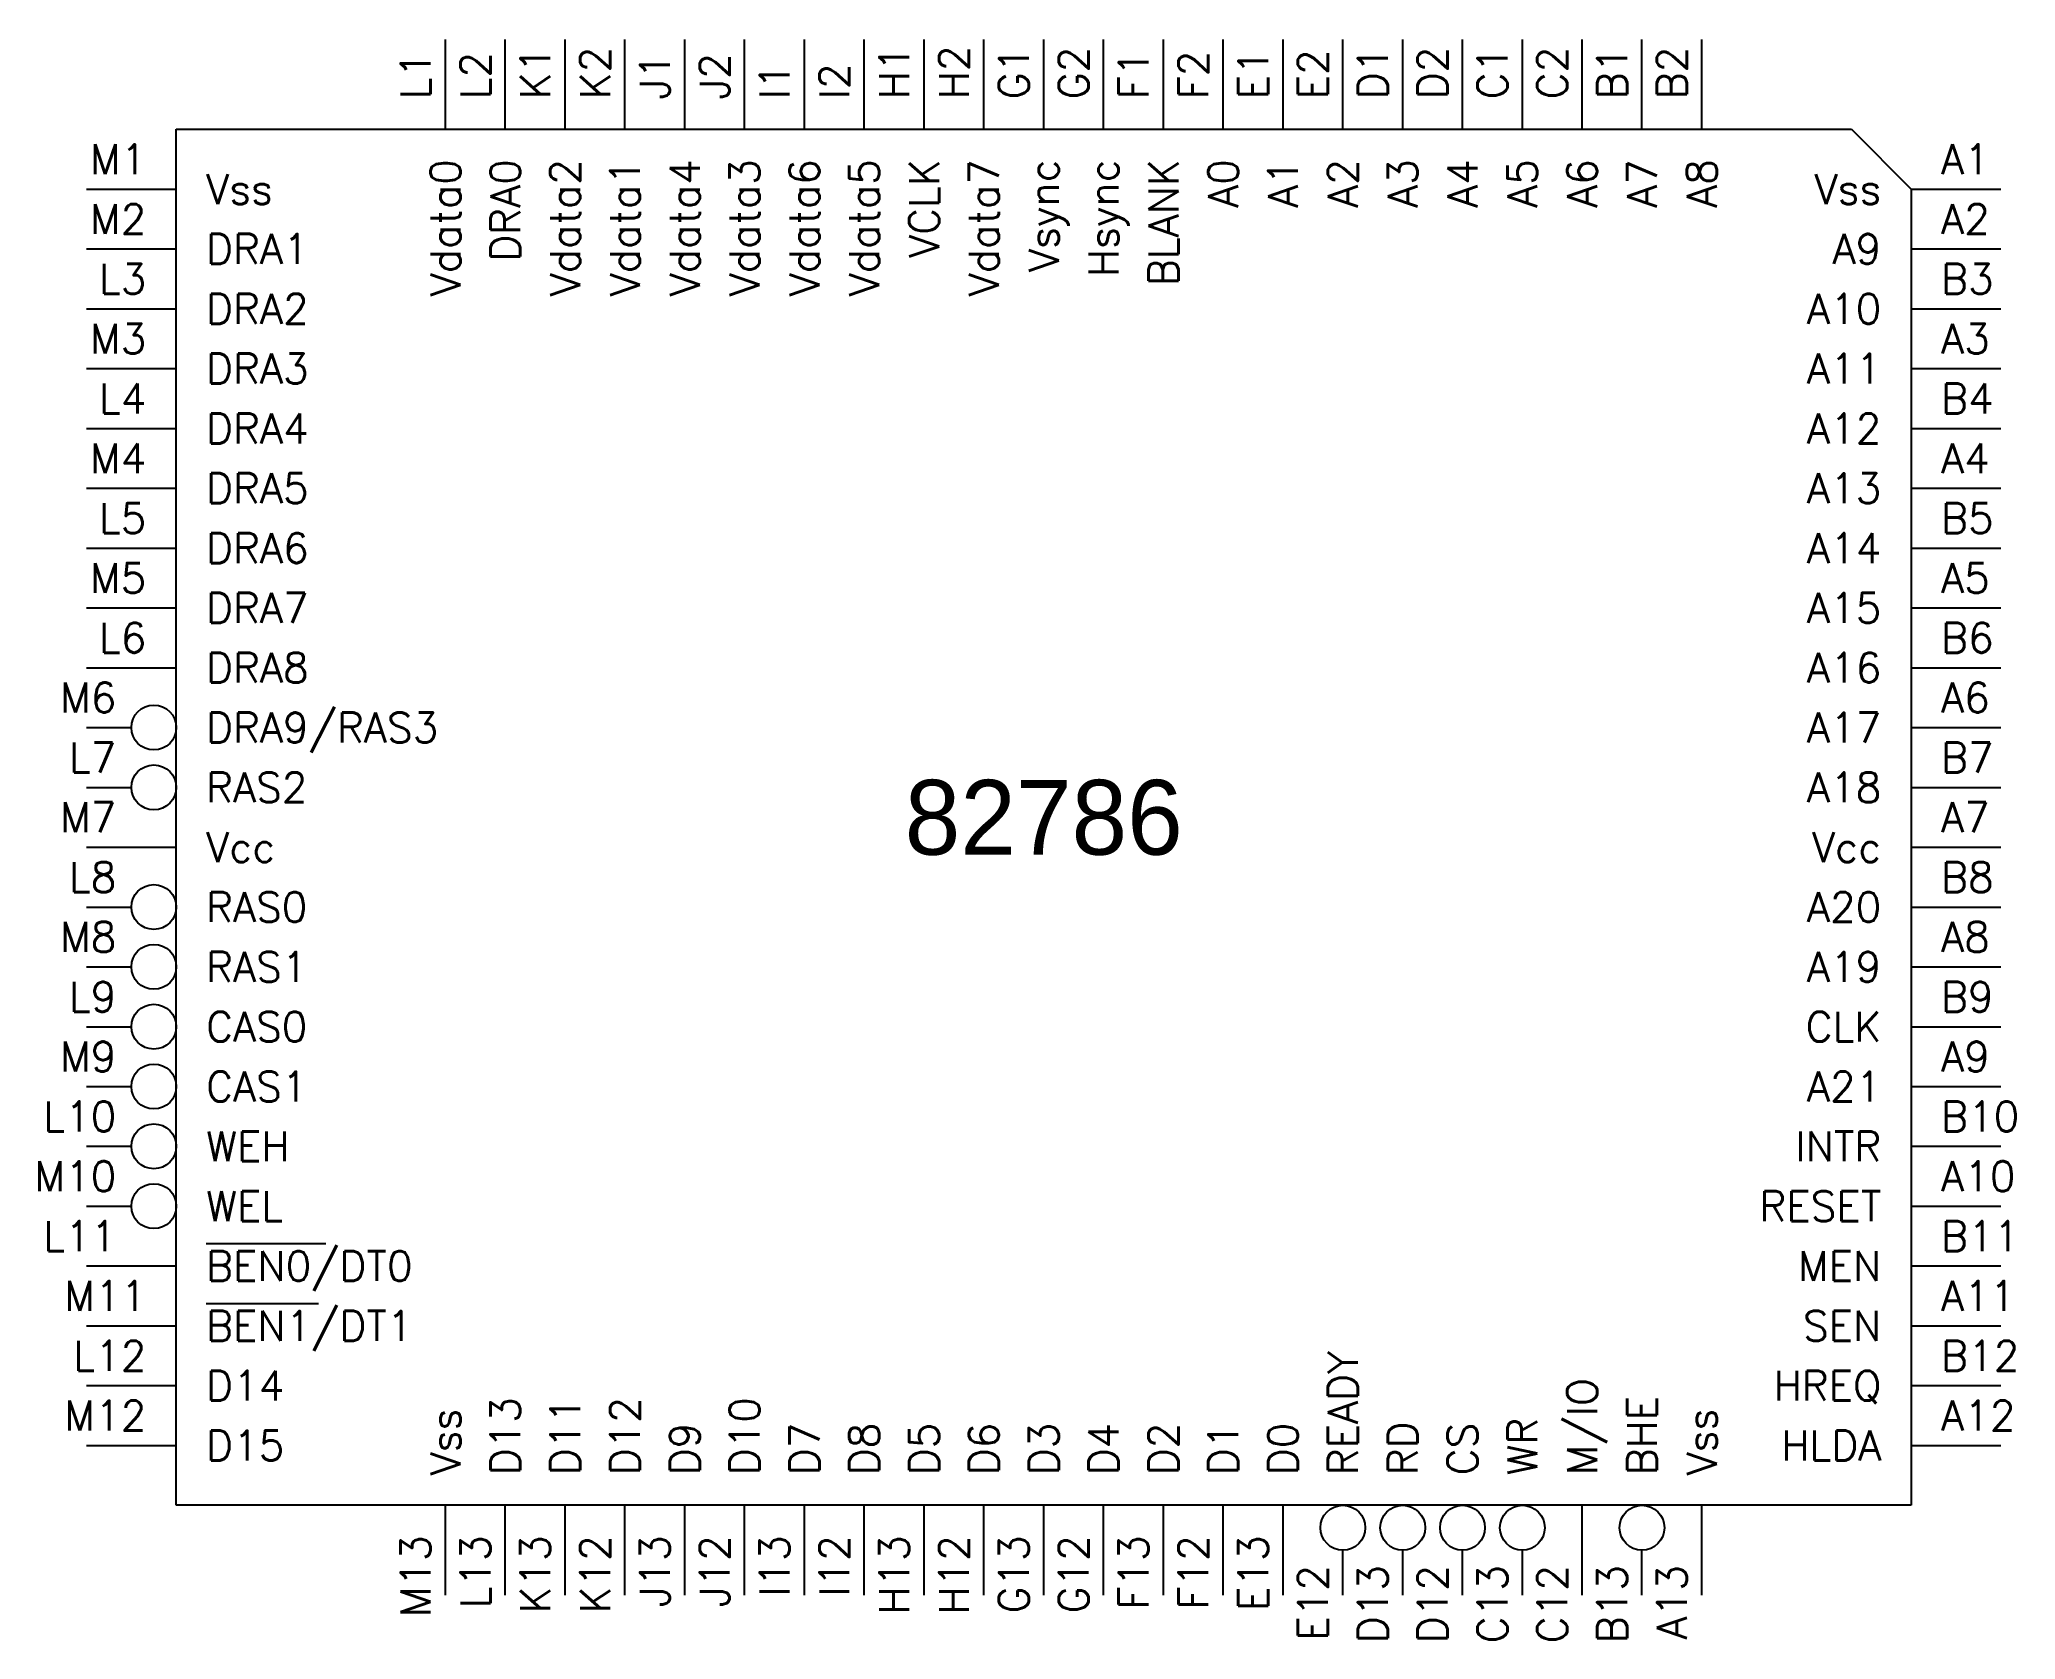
# Model space of a CAD drawing. Extents: x 1.14 to 7.75, y 0.55 to 5.9.
import ezdxf
from ezdxf.enums import TextEntityAlignment as Align

# ---------------------------------------------------------------- set-up
doc = ezdxf.new("R2010")
doc.units = 0
doc.header["$MEASUREMENT"] = 0
doc.layers.get('0').update_dxf_attribs({"linetype": 'CONTINUOUS'})
doc.styles.add('ROMANS', font='romans')

msp = doc.modelspace()

# ---------------------------------------------------------------- linework, layer by layer
for p, q in [((2.5, 5.6), (2.5, 5.9)), ((2.7, 5.6), (2.7, 5.9)), ((2.9, 5.6), (2.9, 5.9)), ((3.1, 5.6), (3.1, 5.9)), ((3.3, 5.6), (3.3, 5.9)), ((3.5, 5.6), (3.5, 5.9)), ((3.7, 5.6), (3.7, 5.9)), ((3.9, 5.6), (3.9, 5.9)), ((4.1, 5.6), (4.1, 5.9)), ((4.3, 5.6), (4.3, 5.9)), ((4.5, 5.6), (4.5, 5.9)), ((4.7, 5.6), (4.7, 5.9)), ((4.9, 5.6), (4.9, 5.9)), ((5.1, 5.6), (5.1, 5.9)), ((5.3, 5.6), (5.3, 5.9)), ((5.5, 5.6), (5.5, 5.9)), ((5.7, 5.6), (5.7, 5.9)), ((5.9, 5.6), (5.9, 5.9)), ((6.1, 5.6), (6.1, 5.9)), ((6.3, 5.6), (6.3, 5.9)), ((6.5, 5.6), (6.5, 5.9)), ((6.7, 5.6), (6.7, 5.9)), ((1.6, 5.6), (7.2, 5.6)), ((1.6, 1), (1.6, 5.6)), ((7.2, 5.6), (7.4, 5.4)), ((1.3, 5.4), (1.6, 5.4)), ((7.4, 5.4), (7.7, 5.4)), ((7.4, 5.4), (7.4, 1)), ((1.3, 5.2), (1.6, 5.2)), ((7.4, 5.2), (7.7, 5.2)), ((1.3, 5), (1.6, 5)), ((7.4, 5), (7.7, 5)), ((1.3, 4.8), (1.6, 4.8)), ((7.4, 4.8), (7.7, 4.8)), ((1.3, 4.6), (1.6, 4.6)), ((7.4, 4.6), (7.7, 4.6)), ((1.3, 4.4), (1.6, 4.4)), ((7.4, 4.4), (7.7, 4.4)), ((1.3, 4.2), (1.6, 4.2)), ((7.4, 4.2), (7.7, 4.2)), ((1.3, 4), (1.6, 4)), ((7.4, 4), (7.7, 4)), ((1.3, 3.8), (1.6, 3.8)), ((7.4, 3.8), (7.7, 3.8)), ((1.3, 3.6), (1.45, 3.6)), ((7.4, 3.6), (7.7, 3.6)), ((1.3, 3.4), (1.45, 3.4)), ((7.4, 3.4), (7.7, 3.4)), ((1.3, 3.2), (1.6, 3.2)), ((7.4, 3.2), (7.7, 3.2)), ((1.3, 3), (1.45, 3)), ((7.4, 3), (7.7, 3)), ((1.3, 2.8), (1.45, 2.8)), ((7.4, 2.8), (7.7, 2.8)), ((1.3, 2.6), (1.45, 2.6)), ((7.4, 2.6), (7.7, 2.6)), ((1.3, 2.4), (1.45, 2.4)), ((7.4, 2.4), (7.7, 2.4)), ((1.3, 2.2), (1.45, 2.2)), ((7.4, 2.2), (7.7, 2.2)), ((1.3, 2), (1.45, 2)), ((7.4, 2), (7.7, 2)), ((1.7, 1.875), (2.1, 1.875)), ((1.3, 1.8), (1.6, 1.8)), ((7.4, 1.8), (7.7, 1.8)), ((1.7, 1.675), (2.075, 1.675)), ((1.3, 1.6), (1.6, 1.6)), ((7.4, 1.6), (7.7, 1.6)), ((1.3, 1.4), (1.6, 1.4)), ((7.4, 1.4), (7.7, 1.4)), ((1.3, 1.2), (1.6, 1.2)), ((7.4, 1.2), (7.7, 1.2)), ((7.4, 1), (1.6, 1)), ((2.5, 0.7), (2.5, 1)), ((2.7, 0.7), (2.7, 1)), ((2.9, 0.7), (2.9, 1)), ((3.1, 0.7), (3.1, 1)), ((3.3, 0.7), (3.3, 1)), ((3.5, 0.7), (3.5, 1)), ((3.7, 0.7), (3.7, 1)), ((3.9, 0.7), (3.9, 1)), ((4.1, 0.7), (4.1, 1)), ((4.3, 0.7), (4.3, 1)), ((4.5, 0.7), (4.5, 1)), ((4.7, 0.7), (4.7, 1)), ((4.9, 0.7), (4.9, 1)), ((5.1, 0.7), (5.1, 1)), ((5.3, 0.7), (5.3, 1)), ((6.3, 0.7), (6.3, 1)), ((6.7, 0.7), (6.7, 1)), ((5.5, 0.7), (5.5, 0.85)), ((5.7, 0.7), (5.7, 0.85)), ((5.9, 0.7), (5.9, 0.85)), ((6.1, 0.7), (6.1, 0.85)), ((6.5, 0.7), (6.5, 0.85))]:
    msp.add_line(p, q)
for centre in [(1.525, 3.6), (1.525, 3.4), (1.525, 3), (1.525, 2.8), (1.525, 2.6), (1.525, 2.4), (1.525, 2.2), (1.525, 2), (5.5, 0.925), (5.7, 0.925), (5.9, 0.925), (6.1, 0.925), (6.5, 0.925)]:
    msp.add_circle(centre, 0.075)

# ---------------------------------------------------------------- texts
at = {"style": 'ROMANS'}
for s, p in [('L1', (2.45, 5.7)), ('L2', (2.65, 5.7)), ('K1', (2.85, 5.7)), ('K2', (3.05, 5.7)), ('J1', (3.25, 5.7)), ('J2', (3.45, 5.7)), ('H1', (4.05, 5.7)), ('H2', (4.25, 5.7)), ('G1', (4.45, 5.7)), ('G2', (4.65, 5.7)), ('F1', (4.85, 5.7)), ('F2', (5.05, 5.7)), ('E1', (5.25, 5.7)), ('E2', (5.45, 5.7)), ('D1', (5.65, 5.7)), ('D2', (5.85, 5.7)), ('C1', (6.05, 5.7)), ('C2', (6.25, 5.7)), ('B1', (6.45, 5.7)), ('B2', (6.65, 5.7)), ('I1', (3.65, 5.7)), ('I2', (3.85, 5.7)), ('READY', (5.55, 1.1)), ('M/IO', (6.35, 1.1)), ('D13', (2.75, 1.1)), ('D11', (2.95, 1.1)), ('D12', (3.15, 1.1)), ('D10', (3.55, 1.1)), ('BHE', (6.55, 1.1)), ('Vss', (2.55, 1.1)), ('D9', (3.35, 1.1)), ('D7', (3.75, 1.1)), ('D8', (3.95, 1.1)), ('D5', (4.15, 1.1)), ('D6', (4.35, 1.1)), ('D3', (4.55, 1.1)), ('D4', (4.75, 1.1)), ('D2', (4.95, 1.1)), ('D0', (5.35, 1.1)), ('RD', (5.75, 1.1)), ('CS', (5.95, 1.1)), ('WR', (6.15, 1.1)), ('Vss', (6.75, 1.1)), ('D1', (5.15, 1.1))]:
    msp.add_text(s, height=0.1, rotation=90, dxfattribs=at).set_placement(p)
for s, p in [('M1', (1.5, 5.45)), ('Vss', (7.3, 5.35)), ('M2', (1.5, 5.25)), ('A9', (7.3, 5.15)), ('L3', (1.5, 5.05)), ('A10', (7.3, 4.95)), ('M3', (1.5, 4.85)), ('A11', (7.3, 4.75)), ('L4', (1.5, 4.65)), ('A12', (7.3, 4.55)), ('M4', (1.5, 4.45)), ('A13', (7.3, 4.35)), ('L5', (1.5, 4.25)), ('A14', (7.3, 4.15)), ('M5', (1.5, 4.05)), ('A15', (7.3, 3.95)), ('L6', (1.5, 3.85)), ('A16', (7.3, 3.75)), ('M6', (1.4, 3.65)), ('A17', (7.3, 3.55)), ('L7', (1.4, 3.45)), ('A18', (7.3, 3.35)), ('M7', (1.4, 3.25)), ('Vcc', (7.3, 3.15)), ('L8', (1.4, 3.05)), ('A20', (7.3, 2.95)), ('M8', (1.4, 2.85)), ('A19', (7.3, 2.75)), ('L9', (1.4, 2.65)), ('CLK', (7.3, 2.55)), ('M9', (1.4, 2.45)), ('A21', (7.3, 2.35)), ('L10', (1.4, 2.25)), ('INTR', (7.3, 2.15)), ('M10', (1.4, 2.05)), ('RESET', (7.3, 1.95)), ('L11', (1.4, 1.85)), ('MEN', (7.3, 1.75)), ('M11', (1.5, 1.65)), ('SEN', (7.3, 1.55)), ('L12', (1.5, 1.45)), ('HREQ', (7.3, 1.35)), ('M12', (1.5, 1.25)), ('HLDA', (7.3, 1.15))]:
    msp.add_text(s, height=0.1, dxfattribs=at).set_placement(p, align=Align.RIGHT)
for s, p in [('A1', (7.5, 5.45)), ('Vss', (1.7, 5.35)), ('A2', (7.5, 5.25)), ('DRA1', (1.7, 5.15)), ('B3', (7.5, 5.05)), ('DRA2', (1.7, 4.95)), ('A3', (7.5, 4.85)), ('DRA3', (1.7, 4.75)), ('B4', (7.5, 4.65)), ('DRA4', (1.7, 4.55)), ('A4', (7.5, 4.45)), ('DRA5', (1.7, 4.35)), ('B5', (7.5, 4.25)), ('DRA6', (1.7, 4.15)), ('A5', (7.5, 4.05)), ('DRA7', (1.7, 3.95)), ('B6', (7.5, 3.85)), ('DRA8', (1.7, 3.75)), ('A6', (7.5, 3.65)), ('DRA9/RAS3', (1.7, 3.55)), ('B7', (7.5, 3.45)), ('RAS2', (1.7, 3.35)), ('A7', (7.5, 3.25)), ('Vcc', (1.7, 3.15)), ('B8', (7.5, 3.05)), ('RAS0', (1.7, 2.95)), ('A8', (7.5, 2.85)), ('RAS1', (1.7, 2.75)), ('B9', (7.5, 2.65)), ('CAS0', (1.7, 2.55)), ('A9', (7.5, 2.45)), ('CAS1', (1.7, 2.35)), ('B10', (7.5, 2.25)), ('WEH', (1.7, 2.15)), ('A10', (7.5, 2.05)), ('WEL', (1.7, 1.95)), ('B11', (7.5, 1.85)), ('BEN0/DT0', (1.7, 1.75)), ('A11', (7.5, 1.65)), ('BEN1/DT1', (1.7, 1.55)), ('B12', (7.5, 1.45)), ('D14', (1.7, 1.35)), ('A12', (7.5, 1.25)), ('D15', (1.7, 1.15))]:
    msp.add_text(s, height=0.1, dxfattribs=at).set_placement(p)
for s, p in [('Vdata0', (2.55, 5.5)), ('DRA0', (2.75, 5.5)), ('Vdata2', (2.95, 5.5)), ('Vdata4', (3.35, 5.5)), ('Vdata3', (3.55, 5.5)), ('Vdata6', (3.75, 5.5)), ('Vdata5', (3.95, 5.5)), ('VCLK', (4.15, 5.5)), ('Vdata7', (4.35, 5.5)), ('Vsync', (4.55, 5.5)), ('Hsync', (4.75, 5.5)), ('BLANK', (4.95, 5.5)), ('A0', (5.15, 5.5)), ('A2', (5.55, 5.5)), ('A3', (5.75, 5.5)), ('A4', (5.95, 5.5)), ('A5', (6.15, 5.5)), ('A6', (6.35, 5.5)), ('A7', (6.55, 5.5)), ('A8', (6.75, 5.5)), ('Vdata1', (3.15, 5.5)), ('A1', (5.35, 5.5)), ('M13', (2.45, 0.9)), ('L13', (2.65, 0.9)), ('K13', (2.85, 0.9)), ('K12', (3.05, 0.9)), ('J13', (3.25, 0.9)), ('J12', (3.45, 0.9)), ('I13', (3.65, 0.9)), ('I12', (3.85, 0.9)), ('H13', (4.05, 0.9)), ('H12', (4.25, 0.9)), ('G13', (4.45, 0.9)), ('G12', (4.65, 0.9)), ('F13', (4.85, 0.9)), ('F12', (5.05, 0.9)), ('E13', (5.25, 0.9)), ('E12', (5.45, 0.8)), ('D13', (5.65, 0.8)), ('D12', (5.85, 0.8)), ('C13', (6.05, 0.8)), ('C12', (6.25, 0.8)), ('B13', (6.45, 0.8)), ('A13', (6.65, 0.8))]:
    msp.add_text(s, height=0.1, rotation=90, dxfattribs=at).set_placement(p, align=Align.RIGHT)
msp.add_text('82786', height=0.25).set_placement((4.5, 3.3), align=Align.MIDDLE)

doc.saveas('drawing.dxf')
